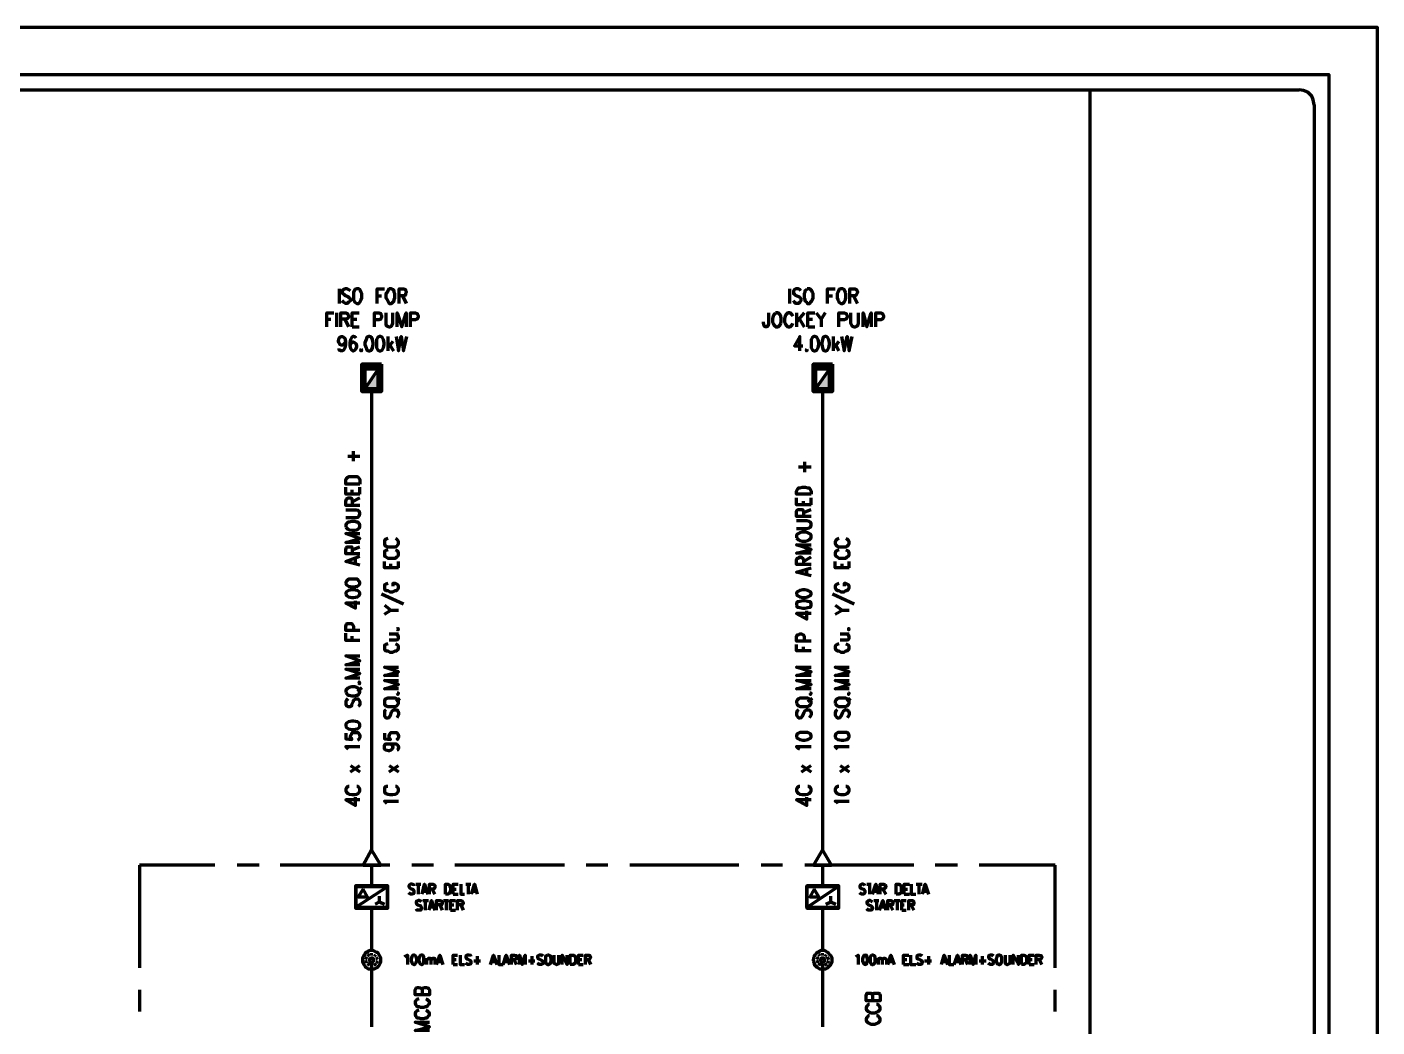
# Model space of a CAD drawing. Header units: inches. Extents: x 16 to 776, y 37 to 575.
# Drawn here: x 420.9 to 776, y 311.9 to 574.8 of the extents above; entities that cross this region are included whole.
import ezdxf

# ---------------------------------------------------------------- set-up
doc = ezdxf.new("R2010")
doc.units = ezdxf.units.IN
doc.header["$MEASUREMENT"] = 0
doc.layers.add('H', color=7, linetype='CONTINUOUS', lineweight=100)
doc.layers.add('P', color=250, linetype='CONTINUOUS', lineweight=100)

msp = doc.modelspace()

# ---------------------------------------------------------------- hatches: boundary and pattern name
at = {"layer": 'H', "linetype": 'Continuous'}
for points in [[(509.5, 486.17), (509.5, 479), (509, 486.17)], [(509.5, 479), (509, 486.17), (509, 479)], [(510.33, 486.17), (510.33, 485), (509.5, 486.17)], [(510.33, 485), (509.5, 486.17), (509.5, 485)], [(513.33, 479.67), (513.33, 484.83), (509.83, 479.67)], [(511.67, 486.17), (511.67, 485.83), (510.33, 486.17)], [(511.67, 485.83), (510.33, 486.17), (510.33, 485.83)], [(511.5, 485.67), (511.5, 485), (510.33, 485.67)], [(511.5, 485), (510.33, 485.67), (510.33, 485)], [(513.67, 486.17), (513.67, 485), (511.67, 486.17)], [(513.67, 485), (511.67, 486.17), (511.67, 485)], [(514.17, 486.17), (514.17, 479), (513.67, 486.17)], [(514.17, 479), (513.67, 486.17), (513.67, 479)], [(628.17, 486.17), (628.17, 479), (627.67, 486.17)], [(628.17, 479), (627.67, 486.17), (627.67, 479)], [(629, 486.17), (629, 485), (628.17, 486.17)], [(629, 485), (628.17, 486.17), (628.17, 485)], [(632, 479.67), (632, 484.83), (628.33, 479.67)], [(630.33, 486.17), (630.33, 485.83), (629, 486.17)], [(630.33, 485.83), (629, 486.17), (629, 485.83)], [(630, 485.67), (630, 485), (629, 485.67)], [(630, 485), (629, 485.67), (629, 485)], [(632.33, 486.17), (632.33, 485), (630.33, 486.17)], [(632.33, 485), (630.33, 486.17), (630.33, 485)], [(632.83, 486.17), (632.83, 479), (632.33, 486.17)], [(632.83, 479), (632.33, 486.17), (632.33, 479)], [(513.67, 479.33), (513.67, 479), (509.5, 479.33)], [(513.67, 479), (509.5, 479.33), (509.5, 479)], [(632.33, 479.33), (632.33, 479), (628.17, 479.33)], [(632.33, 479), (628.17, 479.33), (628.17, 479)], [(507.33, 349), (507.5, 348.83), (515.83, 349)], [(507.33, 343.17), (507.5, 343.33), (507.33, 349)], [(507.5, 343.33), (507.33, 349), (507.5, 348.83)], [(507.5, 348.83), (515.83, 349), (515.67, 348.83)], [(515.83, 349), (515.67, 348.83), (515.83, 343.17)], [(515.67, 348.83), (515.83, 343.17), (515.67, 343.33)], [(626, 349), (626, 348.83), (634.5, 349)], [(626, 348.83), (634.5, 349), (634.33, 348.83)], [(626, 343.17), (626, 343.33), (626, 349)], [(626, 343.33), (626, 349), (626, 348.83)], [(634.5, 349), (634.33, 348.83), (634.5, 343.17)], [(634.33, 348.83), (634.5, 343.17), (634.33, 343.33)], [(515.83, 343.17), (515.67, 343.33), (507.33, 343.17)], [(515.67, 343.33), (507.33, 343.17), (507.5, 343.33)], [(634.5, 343.17), (634.33, 343.33), (626, 343.17)], [(634.33, 343.33), (626, 343.17), (626, 343.33)]]:
    msp.add_hatch(color=0, dxfattribs=at).paths.add_polyline_path(points)

# ---------------------------------------------------------------- linework, layer by layer
at = {"layer": 'P', "color": 0, "linetype": 'Continuous'}
for points in [[(15.83, 574.83), (776, 574.83), (776, 37.33), (15.83, 37.33), (15.83, 574.83)], [(28.5, 49.83), (28.5, 562.33), (763.33, 562.33), (763.33, 49.83), (28.5, 49.83)], [(36.5, 558.33), (755.5, 558.33)], [(700.5, 558.33), (700.5, 53.83)], [(759.5, 554.33), (759.17, 555.67), (758.83, 556.67), (757.83, 557.67), (756.67, 558.17), (755.5, 558.33)], [(759.5, 554.33), (759.5, 57.67)], [(503, 506), (503, 502.17)], [(506, 505.5), (505.5, 505.83), (505.17, 506), (504.67, 506), (504.17, 505.83), (503.83, 505.5), (503.83, 505), (504, 504.67), (504.17, 504.67), (504.5, 504.33), (505.33, 504), (505.5, 503.83), (505.67, 503.67), (506, 503.33), (506, 502.83), (505.5, 502.5), (505.17, 502.17), (504.67, 502.17), (504.17, 502.5), (503.83, 502.83)], [(507.67, 506), (507.17, 505.83), (507, 505.5), (506.83, 505), (506.83, 504.67), (506.83, 503.67), (506.83, 503.17), (507, 502.83), (507.17, 502.5), (507.67, 502.17), (508.17, 502.17), (508.5, 502.5), (508.67, 502.83), (508.83, 503.17), (509, 503.67), (509, 504.67), (508.83, 505), (508.67, 505.5), (508.5, 505.83), (508.17, 506), (507.67, 506)], [(513, 502.17), (513, 506), (515, 506)], [(516.17, 506), (516, 505.83), (515.83, 505.5), (515.67, 505), (515.33, 504.67), (515.33, 503.67), (515.67, 503.17), (515.83, 502.83), (516, 502.5), (516.17, 502.17), (516.83, 502.17), (517.17, 502.5), (517.5, 502.83), (517.5, 503.17), (517.67, 503.67), (517.67, 504.67), (517.5, 505), (517.5, 505.5), (517.17, 505.83), (516.83, 506), (516.17, 506)], [(518.83, 502.17), (518.83, 506), (520, 506), (520.5, 505.83), (520.5, 505.67), (520.67, 505.33), (520.67, 505), (520.5, 504.67), (520.5, 504.33), (520, 504.17), (518.83, 504.17)], [(621.5, 506), (621.5, 502.17)], [(624.5, 505.5), (624.17, 505.83), (623.83, 506), (623.17, 506), (622.83, 505.83), (622.5, 505.5), (622.5, 505), (622.5, 504.67), (622.83, 504.67), (623, 504.33), (623.83, 504), (624.17, 503.83), (624.33, 503.67), (624.5, 503.33), (624.5, 502.83), (624.17, 502.5), (623.83, 502.17), (623.17, 502.17), (622.83, 502.5), (622.5, 502.83)], [(626.17, 506), (626, 505.83), (625.5, 505.5), (625.5, 505), (625.33, 504.67), (625.33, 503.67), (625.5, 503.17), (625.5, 502.83), (626, 502.5), (626.17, 502.17), (626.83, 502.17), (627, 502.5), (627.33, 502.83), (627.5, 503.17), (627.67, 503.67), (627.67, 504.67), (627.5, 505), (627.33, 505.5), (627, 505.83), (626.83, 506), (626.17, 506)], [(631.5, 502.17), (631.5, 506), (633.5, 506)], [(635, 506), (634.5, 505.83), (634.33, 505.5), (634.17, 505), (634, 504.67), (634, 503.67), (634.17, 503.17), (634.33, 502.83), (634.5, 502.5), (635, 502.17), (635.5, 502.17), (635.83, 502.5), (636, 502.83), (636.17, 503.17), (636.33, 503.67), (636.33, 504.67), (636.17, 505), (636, 505.5), (635.83, 505.83), (635.5, 506), (635, 506)], [(637.33, 502.17), (637.33, 506), (638.67, 506), (639, 505.83), (639.17, 505.67), (639.33, 505.33), (639.33, 505), (639.17, 504.67), (639, 504.33), (638.67, 504.17), (637.33, 504.17)], [(513, 504.17), (514.17, 504.17)], [(519.67, 504.17), (520.67, 502.17)], [(631.5, 504.17), (632.83, 504.17)], [(638.33, 504.17), (639.33, 502.17)], [(499.83, 496), (499.83, 499.67), (501.67, 499.67)], [(499.83, 498), (500.83, 498)], [(502.33, 499.67), (502.33, 496)], [(503.5, 496), (503.5, 499.67), (504.83, 499.67), (505.17, 499.5), (505.33, 499.33), (505.5, 499), (505.5, 498.67), (505.33, 498.17), (505.17, 498.17), (504.83, 498), (503.5, 498)], [(504.5, 498), (505.5, 496)], [(506.5, 496), (506.5, 499.67), (508.33, 499.67)], [(506.5, 498), (507.67, 498)], [(512.33, 496), (512.33, 499.67), (513.5, 499.67), (514, 499.5), (514, 499.33), (514.17, 499), (514.17, 498.5), (514, 498.17), (514, 498), (513.5, 497.83), (512.33, 497.83)], [(515.33, 499.67), (515.33, 497), (515.33, 496.5), (515.67, 496.17), (516.17, 496), (516.33, 496), (516.83, 496.17), (517, 496.5), (517.17, 497), (517.17, 499.67)], [(518.33, 496), (518.33, 499.67), (519.5, 496), (520.67, 499.67), (520.67, 496)], [(521.83, 496), (521.83, 499.67), (523, 499.67), (523.5, 499.5), (523.67, 499.33), (523.83, 499), (523.83, 498.5), (523.67, 498.17), (523.5, 498), (523, 497.83), (521.83, 497.83)], [(616, 499.67), (616, 497), (615.83, 496.33), (615.67, 496.17), (615.5, 496), (615.17, 496), (614.83, 496.17), (614.83, 496.33), (614.67, 497), (614.67, 497.33)], [(617.83, 499.67), (617.67, 499.5), (617.33, 499.17), (617.17, 498.83), (617, 498.17), (617, 497.33), (617.17, 497), (617.33, 496.5), (617.67, 496.17), (617.83, 496), (618.5, 496), (618.67, 496.17), (619, 496.5), (619.17, 497), (619.33, 497.33), (619.33, 498.17), (619.17, 498.83), (619, 499.17), (618.67, 499.5), (618.5, 499.67), (617.83, 499.67)], [(622.33, 498.83), (622.17, 499.17), (621.83, 499.5), (621.67, 499.67), (621, 499.67), (620.83, 499.5), (620.5, 499.17), (620.33, 498.83), (620.17, 498.17), (620.17, 497.33), (620.33, 497), (620.5, 496.5), (620.83, 496.17), (621, 496), (621.67, 496), (621.83, 496.17), (622.17, 496.5), (622.33, 497)], [(623.33, 499.67), (623.33, 496)], [(625.33, 499.67), (623.33, 497.33)], [(624, 498.17), (625.33, 496)], [(626.33, 496), (626.33, 499.67), (628.17, 499.67)], [(626.33, 498), (627.5, 498)], [(628.5, 499.67), (629.83, 498), (629.83, 496)], [(630.83, 499.67), (629.83, 498)], [(634.5, 496), (634.5, 499.67), (635.83, 499.67), (636.33, 499.5), (636.5, 499.33), (636.67, 499), (636.67, 498.5), (636.5, 498.17), (636.33, 498), (635.83, 497.83), (634.5, 497.83)], [(637.5, 499.67), (637.5, 497), (637.83, 496.5), (638, 496.17), (638.5, 496), (638.83, 496), (639.17, 496.17), (639.5, 496.5), (639.67, 497), (639.67, 499.67)], [(640.83, 496), (640.83, 499.67), (641.83, 496), (643, 499.67), (643, 496)], [(644.17, 496), (644.17, 499.67), (645.5, 499.67), (645.83, 499.5), (646, 499.33), (646.17, 499), (646.17, 498.5), (646, 498.17), (645.83, 498), (645.5, 497.83), (644.17, 497.83)], [(506.5, 496), (508.33, 496)], [(626.33, 496), (628.17, 496)], [(504.67, 492.17), (504.5, 491.67), (504.17, 491.33), (503.83, 491.17), (503.67, 491.17), (503.17, 491.33), (503, 491.67), (502.83, 492.17), (502.83, 492.33), (503, 493), (503.17, 493.33), (503.67, 493.5), (503.83, 493.5), (504.17, 493.33), (504.5, 493), (504.67, 492.17), (504.67, 491.33), (504.5, 490.5), (504.17, 489.83), (503.83, 489.67), (503.5, 489.67), (503, 489.83), (503, 490.33)], [(507.5, 493), (507.33, 493.33), (506.83, 493.5), (506.67, 493.5), (506.33, 493.33), (506, 492.67), (505.83, 491.83), (505.83, 491), (506, 490.33), (506.33, 489.83), (506.67, 489.67), (506.83, 489.67), (507.17, 489.83), (507.5, 490.33), (507.67, 490.83), (507.67, 491), (507.5, 491.5), (507.17, 491.83), (506.83, 492), (506.67, 492), (506.33, 491.83), (506, 491.5), (505.83, 491)], [(508.83, 490), (508.67, 489.83), (508.83, 489.67), (509, 489.83), (508.83, 490)], [(510.83, 493.5), (510.33, 493.33), (510.17, 492.67), (509.83, 491.83), (509.83, 491.33), (510.17, 490.5), (510.33, 489.83), (510.83, 489.67), (511, 489.67), (511.5, 489.83), (511.83, 490.5), (512, 491.33), (512, 491.83), (511.83, 492.67), (511.5, 493.33), (511, 493.5), (510.83, 493.5)], [(513.67, 493.5), (513.17, 493.33), (512.83, 492.67), (512.83, 491.83), (512.83, 491.33), (512.83, 490.5), (513.17, 489.83), (513.67, 489.67), (514, 489.67), (514.33, 489.83), (514.67, 490.5), (514.83, 491.33), (514.83, 491.83), (514.67, 492.67), (514.33, 493.33), (514, 493.5), (513.67, 493.5)], [(515.83, 493.5), (515.83, 489.67)], [(517.17, 492.17), (515.83, 490.5)], [(516.33, 491.17), (517.33, 489.67)], [(518, 493.5), (518.67, 489.67), (519.33, 493.5), (520, 489.67), (520.83, 493.5)], [(624.17, 489.67), (624.17, 493.5), (622.83, 491), (625, 491)], [(626, 490), (625.83, 489.83), (626, 489.67), (626.17, 489.83), (626, 490)], [(628, 493.5), (627.5, 493.33), (627.17, 492.67), (627.17, 491.83), (627.17, 491.33), (627.17, 490.5), (627.5, 489.83), (628, 489.67), (628.17, 489.67), (628.67, 489.83), (629, 490.5), (629.17, 491.33), (629.17, 491.83), (629, 492.67), (628.67, 493.33), (628.17, 493.5), (628, 493.5)], [(630.83, 493.5), (630.33, 493.33), (630.17, 492.67), (630, 491.83), (630, 491.33), (630.17, 490.5), (630.33, 489.83), (630.83, 489.67), (631, 489.67), (631.5, 489.83), (631.83, 490.5), (632, 491.33), (632, 491.83), (631.83, 492.67), (631.5, 493.33), (631, 493.5), (630.83, 493.5)], [(633, 493.5), (633, 489.67)], [(634.5, 492.17), (633, 490.5)], [(633.67, 491.17), (634.5, 489.67)], [(635.17, 493.5), (635.83, 489.67), (636.67, 493.5), (637.17, 489.67), (638, 493.5)], [(509.5, 486.17), (509.5, 479), (509, 479), (509, 486.17), (509.5, 486.17)], [(514.17, 486.17), (509, 486.17), (509, 479), (514.17, 479), (514.17, 486.17)], [(510.33, 486.17), (510.33, 485), (509.5, 485), (509.5, 486.17), (510.33, 486.17)], [(511.5, 485), (511.5, 485.67), (510.33, 485.67), (510.33, 485.83), (511.67, 485.83), (511.67, 485), (513.67, 485), (513.67, 479.33), (509.5, 479.33), (509.5, 485), (511.5, 485)], [(513.33, 479.67), (513.33, 484.83), (509.83, 479.67), (513.33, 479.67)], [(509.83, 479.67), (513.33, 479.67), (513.33, 484.83), (509.83, 479.67)], [(513.33, 479.67), (509.83, 479.67), (509.83, 484.83)], [(513.33, 484.83), (509.83, 484.83), (509.83, 479.67)], [(511.67, 486.17), (511.67, 485.83), (510.33, 485.83), (510.33, 486.17), (511.67, 486.17)], [(511.5, 485.67), (511.5, 485), (510.33, 485), (510.33, 485.67), (511.5, 485.67)], [(513.67, 486.17), (513.67, 485), (511.67, 485), (511.67, 486.17), (513.67, 486.17)], [(514.17, 486.17), (514.17, 479), (513.67, 479), (513.67, 486.17), (514.17, 486.17)], [(628.17, 486.17), (628.17, 479), (627.67, 479), (627.67, 486.17), (628.17, 486.17)], [(632.83, 486.17), (627.67, 486.17), (627.67, 479), (632.83, 479), (632.83, 486.17)], [(629, 486.17), (629, 485), (628.17, 485), (628.17, 486.17), (629, 486.17)], [(630, 485), (630, 485.67), (629, 485.67), (629, 485.83), (630.33, 485.83), (630.33, 485), (632.33, 485), (632.33, 479.33), (628.17, 479.33), (628.17, 485), (630, 485)], [(632, 479.67), (632, 484.83), (628.33, 479.67), (632, 479.67)], [(628.33, 479.67), (632, 479.67), (632, 484.83), (628.33, 479.67)], [(632, 479.67), (628.33, 479.67), (628.33, 484.83)], [(632, 484.83), (628.33, 484.83), (628.33, 479.67)], [(630.33, 486.17), (630.33, 485.83), (629, 485.83), (629, 486.17), (630.33, 486.17)], [(630, 485.67), (630, 485), (629, 485), (629, 485.67), (630, 485.67)], [(632.33, 486.17), (632.33, 485), (630.33, 485), (630.33, 486.17), (632.33, 486.17)], [(632.83, 486.17), (632.83, 479), (632.33, 479), (632.33, 486.17), (632.83, 486.17)], [(513.67, 479.33), (513.67, 479), (509.5, 479), (509.5, 479.33), (513.67, 479.33)], [(511.5, 479), (511.5, 358.5)], [(632.33, 479.33), (632.33, 479), (628.17, 479), (628.17, 479.33), (632.33, 479.33)], [(630.17, 479), (630.17, 358.5)], [(505.33, 462), (508.5, 462)], [(506.83, 460.67), (506.83, 463.33)], [(623.83, 459.17), (627.17, 459.17)], [(625.5, 457.83), (625.5, 460.5)], [(508.5, 454.67), (504.83, 454.67), (504.83, 455.83), (505, 456.17), (505.33, 456.5), (505.67, 456.67), (506.33, 456.67), (507.17, 456.67), (507.67, 456.67), (508, 456.5), (508.33, 456.17), (508.5, 455.83), (508.5, 454.67)], [(508.5, 452), (504.83, 452), (504.83, 453.83)], [(508.5, 449), (504.83, 449), (504.83, 450.17), (505, 450.67), (505.17, 450.83), (505.5, 451), (506, 451), (506.33, 450.83), (506.33, 450.67), (506.5, 450.17), (506.5, 449)], [(506.5, 452), (506.5, 453.17)], [(506.5, 450), (508.5, 451)], [(508.5, 452), (508.5, 453.83)], [(627.17, 452), (623.33, 452), (623.33, 452.83), (623.5, 453.17), (623.83, 453.67), (624.17, 453.67), (624.83, 453.83), (625.67, 453.83), (626.33, 453.67), (626.67, 453.67), (627, 453.17), (627.17, 452.83), (627.17, 452)], [(627.17, 449.17), (623.33, 449.17), (623.33, 451)], [(627.17, 449.17), (627.17, 451)], [(504.83, 445.83), (507.5, 445.83), (508, 446), (508.33, 446.33), (508.5, 446.83), (508.5, 447), (508.33, 447.5), (508, 447.67), (507.5, 447.83), (504.83, 447.83)], [(627.17, 446.17), (623.33, 446.17), (623.33, 447.5), (623.5, 447.83), (623.83, 448), (624.17, 448), (624.5, 448), (624.83, 448), (625, 447.83), (625.17, 447.5), (625.17, 446.17)], [(625.17, 449.17), (625.17, 450.17)], [(625.17, 447.17), (627.17, 448)], [(504.83, 443.33), (505, 443.17), (505.33, 442.83), (505.67, 442.67), (506.33, 442.5), (507.17, 442.5), (507.67, 442.67), (508, 442.83), (508.33, 443.17), (508.5, 443.33), (508.5, 444), (508.33, 444.17), (508, 444.67), (507.67, 444.67), (507.17, 444.83), (506.33, 444.83), (505.67, 444.67), (505.33, 444.67), (505, 444.17), (504.83, 444), (504.83, 443.33)], [(623.33, 443), (626, 443), (626.67, 443.17), (627, 443.33), (627.17, 443.83), (627.17, 444.17), (627, 444.67), (626.67, 444.83), (626, 445), (623.33, 445)], [(508.5, 439.33), (504.83, 439.33), (508.5, 440.33), (504.83, 441.67), (508.5, 441.67)], [(515.83, 440.33), (515.33, 440.17), (515, 439.83), (515, 439.5), (515, 439), (515, 438.67), (515.33, 438.33), (515.83, 438.17), (516.33, 438.17), (517.17, 438.17), (517.83, 438.17), (518.17, 438.33), (518.5, 438.67), (518.67, 439), (518.67, 439.5), (518.5, 439.83), (518.17, 440.17), (517.83, 440.33)], [(623.33, 440.5), (623.5, 440.33), (623.83, 440), (624.17, 439.83), (624.83, 439.67), (625.67, 439.67), (626.33, 439.83), (626.67, 440), (627, 440.33), (627.17, 440.5), (627.17, 441.17), (627, 441.5), (626.67, 441.67), (626.33, 441.83), (625.67, 442), (624.83, 442), (624.17, 441.83), (623.83, 441.67), (623.5, 441.5), (623.33, 441.17), (623.33, 440.5)], [(634.5, 440.33), (634, 440.17), (633.67, 439.83), (633.5, 439.5), (633.5, 439), (633.67, 438.67), (634, 438.33), (634.5, 438.17), (635, 438.17), (635.83, 438.17), (636.33, 438.17), (636.67, 438.33), (637, 438.67), (637.17, 439), (637.17, 439.5), (637, 439.83), (636.67, 440.17), (636.33, 440.33)], [(508.5, 436.33), (504.83, 436.33), (504.83, 437.5), (505, 438), (505.17, 438.17), (505.5, 438.17), (506, 438.17), (506.33, 438.17), (506.33, 438), (506.5, 437.5), (506.5, 436.33)], [(506.5, 437.33), (508.5, 438.17)], [(515.83, 437.33), (515.33, 437.17), (515, 437), (515, 436.5), (515, 436), (515, 435.67), (515.33, 435.5), (515.83, 435.17), (516.33, 435.17), (517.17, 435.17), (517.83, 435.17), (518.17, 435.5), (518.5, 435.67), (518.67, 436), (518.67, 436.5), (518.5, 437), (518.17, 437.17), (517.83, 437.33)], [(627.17, 436.5), (623.33, 436.5), (627.17, 437.5), (623.33, 438.67), (627.17, 438.67)], [(634.5, 437.33), (634, 437.17), (633.67, 437), (633.5, 436.5), (633.5, 436), (633.67, 435.67), (634, 435.5), (634.5, 435.17), (635, 435.17), (635.83, 435.17), (636.33, 435.17), (636.67, 435.5), (637, 435.67), (637.17, 436), (637.17, 436.5), (637, 437), (636.67, 437.17), (636.33, 437.33)], [(508.5, 433.33), (504.83, 434.33), (508.5, 435.67)], [(507.33, 433.67), (507.33, 435.17)], [(518.67, 432.67), (515, 432.67), (515, 434.33)], [(516.67, 432.67), (516.67, 433.67)], [(518.67, 432.67), (518.67, 434.33)], [(627.17, 433.5), (623.33, 433.5), (623.33, 434.83), (623.5, 435.17), (623.83, 435.17), (624.17, 435.5), (624.5, 435.5), (624.83, 435.17), (625, 435.17), (625.17, 434.83), (625.17, 433.5)], [(625.17, 434.33), (627.17, 435.5)], [(637.17, 432.67), (633.5, 432.67), (633.5, 434.33)], [(635.33, 432.67), (635.33, 433.67)], [(637.17, 432.67), (637.17, 434.33)], [(504.83, 428.5), (505, 428.17), (505.5, 427.83), (506.33, 427.67), (506.83, 427.67), (507.83, 427.83), (508.33, 428.17), (508.5, 428.5), (508.5, 428.83), (508.33, 429.17), (507.83, 429.67), (506.83, 429.67), (506.33, 429.67), (505.5, 429.67), (505, 429.17), (504.83, 428.83), (504.83, 428.5)], [(627.17, 430.5), (623.33, 431.5), (627.17, 432.67)], [(626, 430.83), (626, 432.17)], [(504.83, 425.83), (505, 425.33), (505.5, 425), (506.33, 424.83), (506.83, 424.83), (507.83, 425), (508.33, 425.33), (508.5, 425.83), (508.5, 426), (508.33, 426.33), (507.83, 426.67), (506.83, 426.83), (506.33, 426.83), (505.5, 426.67), (505, 426.33), (504.83, 426), (504.83, 425.83)], [(515.83, 428.5), (515.33, 428.33), (515, 428.17), (515, 427.83), (515, 427.33), (515, 427), (515.33, 426.67), (515.83, 426.67), (516.33, 426.33), (517.17, 426.33), (517.83, 426.67), (518.17, 426.67), (518.5, 427), (518.67, 427.33), (518.67, 427.83), (518.5, 428.17), (518.17, 428.33), (517.83, 428.5), (517.17, 428.5), (517.17, 427.83)], [(623.33, 425.83), (623.5, 425.33), (624.17, 425), (625, 424.83), (625.5, 424.83), (626.33, 425), (627, 425.33), (627.17, 425.83), (627.17, 426), (627, 426.33), (626.33, 426.67), (625.5, 426.83), (625, 426.83), (624.17, 426.67), (623.5, 426.33), (623.33, 426), (623.33, 425.83)], [(634.5, 428.5), (634, 428.33), (633.67, 428.17), (633.5, 427.83), (633.5, 427.33), (633.67, 427), (634, 426.67), (634.5, 426.67), (635, 426.33), (635.83, 426.33), (636.33, 426.67), (636.67, 426.67), (637, 427), (637.17, 427.33), (637.17, 427.83), (637, 428.17), (636.67, 428.33), (636.33, 428.5), (635.83, 428.5), (635.83, 427.83)], [(508.5, 423.33), (504.83, 423.33), (507.33, 422), (507.33, 424)], [(514.17, 425.83), (520, 423.17)], [(515, 422.83), (516.67, 421.5)], [(623.33, 422.83), (623.5, 422.33), (624.17, 422.17), (625, 422), (625.5, 422), (626.33, 422.17), (627, 422.33), (627.17, 422.83), (627.17, 423.17), (627, 423.67), (626.33, 423.83), (625.5, 424), (625, 424), (624.17, 423.83), (623.5, 423.67), (623.33, 423.17), (623.33, 422.83)], [(632.83, 425.83), (638.5, 423.17)], [(633.5, 422.83), (635.33, 421.5)], [(515, 420.5), (516.67, 421.5), (518.67, 421.5)], [(627.17, 420.67), (623.33, 420.67), (626, 419.17), (626, 421.33)], [(633.5, 420.5), (635.33, 421.5), (637.17, 421.5)], [(508.5, 416.17), (504.83, 416.17), (504.83, 417.33), (505, 417.83), (505.17, 418), (505.5, 418), (506, 418), (506.33, 418), (506.5, 417.83), (506.83, 417.33), (506.83, 416.17)], [(508.5, 413.5), (504.83, 413.5), (504.83, 415.5)], [(518.33, 416.5), (518.5, 416.33), (518.67, 416.5), (518.5, 416.67), (518.33, 416.5)], [(637, 416.5), (637, 416.33), (637.17, 416.5), (637, 416.67), (637, 416.5)], [(506.5, 413.5), (506.5, 414.67)], [(515.83, 412.67), (515.33, 412.5), (515, 412.33), (515, 412), (515, 411.33), (515, 411.17), (515.33, 410.83), (515.83, 410.83), (516.33, 410.5), (517.17, 410.5), (517.83, 410.83), (518.17, 410.83), (518.5, 411.17), (518.67, 411.33), (518.67, 412), (518.5, 412.33), (518.17, 412.5), (517.83, 412.67)], [(516.17, 413.67), (518, 413.67), (518.5, 413.83), (518.67, 414.17), (518.67, 414.67), (518.5, 414.83), (518, 415.33)], [(516.17, 415.33), (518.67, 415.33)], [(627.17, 413.33), (623.33, 413.33), (623.33, 414.67), (623.5, 415), (623.83, 415), (624.17, 415.33), (624.67, 415.33), (625, 415), (625.17, 415), (625.33, 414.67), (625.33, 413.33)], [(627.17, 410.83), (623.33, 410.83), (623.33, 412.5)], [(634.5, 412.67), (634, 412.5), (633.67, 412.33), (633.5, 412), (633.5, 411.33), (633.67, 411.17), (634, 410.83), (634.5, 410.83), (635, 410.5), (635.83, 410.5), (636.33, 410.83), (636.67, 410.83), (637, 411.17), (637.17, 411.33), (637.17, 412), (637, 412.33), (636.67, 412.5), (636.33, 412.67)], [(634.83, 413.67), (636.67, 413.67), (637, 413.83), (637.17, 414.17), (637.17, 414.67), (637, 414.83), (636.67, 415.33)], [(634.83, 415.33), (637.17, 415.33)], [(508.5, 407.17), (504.83, 407.17), (508.5, 408.17), (504.83, 409.5), (508.5, 409.5)], [(625.17, 410.83), (625.17, 411.83)], [(508.5, 403.67), (504.83, 403.67), (508.5, 404.83), (504.83, 406), (508.5, 406)], [(518.67, 404.33), (515, 404.33), (518.67, 405.33), (515, 406.5), (518.67, 406.5)], [(627.17, 404.33), (623.33, 404.33), (627.17, 405.33), (623.33, 406.5), (627.17, 406.5)], [(637.17, 404.33), (633.5, 404.33), (637.17, 405.33), (633.5, 406.5), (637.17, 406.5)], [(504.83, 399.83), (505, 399.67), (505.33, 399.17), (505.67, 399.17), (506.33, 399), (507.17, 399), (507.67, 399.17), (508, 399.17), (508.33, 399.67), (508.5, 399.83), (508.5, 400.5), (508.33, 400.67), (508, 401), (507.67, 401.17), (507.17, 401.33), (506.33, 401.33), (505.67, 401.17), (505.33, 401), (505, 400.67), (504.83, 400.5), (504.83, 399.83)], [(508.17, 402.33), (508.33, 402.17), (508.5, 402.33), (508.33, 402.67), (508.17, 402.33)], [(518.67, 400.83), (515, 400.83), (518.67, 402), (515, 403), (518.67, 403)], [(627.17, 400.83), (623.33, 400.83), (627.17, 402), (623.33, 403), (627.17, 403)], [(637.17, 400.83), (633.5, 400.83), (637.17, 402), (633.5, 403), (637.17, 403)], [(505.33, 398.17), (505, 397.83), (504.83, 397.5), (504.83, 396.83), (505, 396.33), (505.33, 396.17), (505.67, 396.17), (506, 396.17), (506.33, 396.33), (506.33, 396.67), (506.83, 397.5), (506.83, 397.83), (507.17, 398), (507.5, 398.17), (508, 398.17), (508.33, 397.83), (508.5, 397.5), (508.5, 396.83), (508.33, 396.33), (508, 396.17)], [(507.83, 400.17), (509, 401.17)], [(515, 397), (515, 396.67), (515.33, 396.33), (515.83, 396.17), (516.33, 396.17), (517.17, 396.17), (517.83, 396.17), (518.17, 396.33), (518.5, 396.67), (518.67, 397), (518.67, 397.5), (518.5, 397.83), (518.17, 398.17), (517.83, 398.33), (517.17, 398.33), (516.33, 398.33), (515.83, 398.33), (515.33, 398.17), (515, 397.83), (515, 397.5), (515, 397)], [(518, 397.5), (519, 398.33)], [(518.33, 399.67), (518.5, 399.33), (518.67, 399.67), (518.5, 399.67), (518.33, 399.67)], [(623.33, 397), (623.5, 396.67), (623.83, 396.33), (624.17, 396.17), (624.83, 396.17), (625.67, 396.17), (626.33, 396.17), (626.67, 396.33), (627, 396.67), (627.17, 397), (627.17, 397.5), (627, 397.83), (626.67, 398.17), (626.33, 398.33), (625.67, 398.33), (624.83, 398.33), (624.17, 398.33), (623.83, 398.17), (623.5, 397.83), (623.33, 397.5), (623.33, 397)], [(626.33, 397.5), (627.5, 398.33)], [(626.83, 399.67), (627, 399.33), (627.17, 399.67), (627, 399.67), (626.83, 399.67)], [(633.5, 397), (633.67, 396.67), (634, 396.33), (634.5, 396.17), (635, 396.17), (635.83, 396.17), (636.33, 396.17), (636.67, 396.33), (637, 396.67), (637.17, 397), (637.17, 397.5), (637, 397.83), (636.67, 398.17), (636.33, 398.33), (635.83, 398.33), (635, 398.33), (634.5, 398.33), (634, 398.17), (633.67, 397.83), (633.5, 397.5), (633.5, 397)], [(636.67, 397.5), (637.5, 398.33)], [(637, 399.67), (637, 399.33), (637.17, 399.67), (637, 399.67), (637, 399.67)], [(515.33, 395.33), (515, 395), (515, 394.5), (515, 394), (515, 393.67), (515.33, 393.17), (515.83, 393.17), (516.17, 393.33), (516.33, 393.67), (516.5, 393.83), (516.83, 394.67), (517, 395), (517.17, 395.17), (517.5, 395.33), (518.17, 395.33), (518.5, 395), (518.67, 394.5), (518.67, 394), (518.5, 393.67), (518.17, 393.17)], [(623.83, 395.33), (623.5, 395), (623.33, 394.5), (623.33, 394), (623.5, 393.67), (623.83, 393.17), (624.17, 393.17), (624.67, 393.33), (624.83, 393.67), (625, 393.83), (625.33, 394.67), (625.5, 395), (625.67, 395.17), (626, 395.33), (626.67, 395.33), (627, 395), (627.17, 394.5), (627.17, 394), (627, 393.67), (626.67, 393.17)], [(634, 395.33), (633.67, 395), (633.5, 394.5), (633.5, 394), (633.67, 393.67), (634, 393.17), (634.5, 393.17), (634.83, 393.33), (635, 393.67), (635.17, 393.83), (635.5, 394.67), (635.67, 395), (635.83, 395.17), (636.17, 395.33), (636.67, 395.33), (637, 395), (637.17, 394.5), (637.17, 394), (637, 393.67), (636.67, 393.17)], [(504.83, 391), (505, 390.67), (505.5, 390.33), (506.33, 390.17), (506.83, 390.17), (507.83, 390.33), (508.33, 390.67), (508.5, 391), (508.5, 391.5), (508.33, 391.83), (507.83, 392.17), (506.83, 392.33), (506.33, 392.33), (505.5, 392.17), (505, 391.83), (504.83, 391.5), (504.83, 391)], [(504.83, 389.17), (504.83, 387.67), (506.33, 387.5), (506.33, 387.67), (506, 388), (506, 388.5), (506.33, 389), (506.5, 389.33), (507.17, 389.33), (507.5, 389.33), (508, 389.33), (508.33, 389), (508.5, 388.5), (508.5, 388), (508.33, 387.67), (508.17, 387.5), (507.83, 387.33)], [(515, 389.17), (515, 387.67), (516.5, 387.5), (516.33, 387.67), (516.17, 388), (516.17, 388.5), (516.33, 389), (516.67, 389.33), (517.17, 389.33), (517.5, 389.33), (518.17, 389.33), (518.5, 389), (518.67, 388.5), (518.67, 388), (518.5, 387.67), (518.33, 387.5), (518, 387.33)], [(623.33, 388.17), (623.5, 387.83), (624.17, 387.5), (625, 387.33), (625.5, 387.33), (626.33, 387.5), (627, 387.83), (627.17, 388.17), (627.17, 388.5), (627, 389), (626.33, 389.33), (625.5, 389.33), (625, 389.33), (624.17, 389.33), (623.5, 389), (623.33, 388.5), (623.33, 388.17)], [(633.5, 388.17), (633.67, 387.83), (634.17, 387.5), (635.17, 387.33), (635.67, 387.33), (636.67, 387.5), (637, 387.83), (637.17, 388.17), (637.17, 388.5), (637, 389), (636.67, 389.33), (635.67, 389.33), (635.17, 389.33), (634.17, 389.33), (633.67, 389), (633.5, 388.5), (633.5, 388.17)], [(505.5, 385), (505.33, 385.17), (504.83, 385.67), (508.5, 385.67)], [(516.17, 386.33), (516.67, 386.33), (517, 386), (517.17, 385.5), (517.17, 385.5), (517, 385), (516.67, 384.67), (516.17, 384.5), (516, 384.5), (515.33, 384.67), (515, 385), (515, 385.5), (515, 385.5), (515, 386), (515.33, 386.33), (516.17, 386.33), (517, 386.33), (518, 386.33), (518.5, 386), (518.67, 385.5), (518.67, 385.17), (518.5, 384.83), (518.17, 384.67)], [(624.17, 385), (623.83, 385.17), (623.33, 385.67), (627.17, 385.67)], [(634.17, 385), (634, 385.17), (633.5, 385.67), (637.17, 385.67)], [(506, 379), (508.5, 380.67)], [(506, 380.67), (508.5, 379)], [(516.17, 379), (518.67, 380.67)], [(516.17, 380.67), (518.67, 379)], [(624.67, 379), (627.17, 380.67)], [(624.67, 380.67), (627.17, 379)], [(634.83, 379), (637.17, 380.67)], [(634.83, 380.67), (637.17, 379)], [(505.67, 375.17), (505.33, 375.17), (505, 374.83), (504.83, 374.5), (504.83, 374), (505, 373.67), (505.33, 373.33), (505.67, 373.17), (506.33, 373), (507.17, 373), (507.67, 373.17), (508, 373.33), (508.33, 373.67), (508.5, 374), (508.5, 374.5), (508.33, 374.83), (508, 375.17), (507.67, 375.17)], [(515.83, 375.17), (515.33, 375.17), (515, 374.83), (515, 374.5), (515, 374), (515, 373.67), (515.33, 373.33), (515.83, 373.17), (516.33, 373), (517.17, 373), (517.83, 373.17), (518.17, 373.33), (518.5, 373.67), (518.67, 374), (518.67, 374.5), (518.5, 374.83), (518.17, 375.17), (517.83, 375.17)], [(624.17, 375.17), (623.83, 375.17), (623.5, 374.83), (623.33, 374.5), (623.33, 374), (623.5, 373.67), (623.83, 373.33), (624.17, 373.17), (624.83, 373), (625.67, 373), (626.33, 373.17), (626.67, 373.33), (627, 373.67), (627.17, 374), (627.17, 374.5), (627, 374.83), (626.67, 375.17), (626.33, 375.17)], [(634.5, 375.17), (634, 375.17), (633.67, 374.83), (633.5, 374.5), (633.5, 374), (633.67, 373.67), (634, 373.33), (634.5, 373.17), (635, 373), (635.83, 373), (636.33, 373.17), (636.67, 373.33), (637, 373.67), (637.17, 374), (637.17, 374.5), (637, 374.83), (636.67, 375.17), (636.33, 375.17)], [(508.5, 371.67), (504.83, 371.67), (507.33, 370.17), (507.33, 372.33)], [(515.67, 370.67), (515.33, 371), (515, 371.33), (518.67, 371.33)], [(627.17, 371.67), (623.33, 371.67), (626, 370.17), (626, 372.33)], [(634.17, 370.67), (634, 371), (633.5, 371.33), (637.17, 371.33)], [(511.5, 358.5), (509.33, 354.5), (514, 354.5), (511.5, 358.5)], [(630.17, 358.5), (627.83, 354.5), (632.5, 354.5), (630.17, 358.5)], [(470.33, 354.5), (450.5, 354.5)], [(450.5, 354.5), (450.5, 327.5)], [(482, 354.5), (476.17, 354.5)], [(516.33, 354.5), (487.5, 354.5)], [(511.5, 354.5), (511.5, 348.83)], [(527.83, 354.5), (522.17, 354.5)], [(562.33, 354.5), (533.5, 354.5)], [(573.67, 354.5), (568, 354.5)], [(608.17, 354.5), (579.5, 354.5)], [(619.67, 354.5), (614, 354.5)], [(654.17, 354.5), (625.5, 354.5)], [(630.17, 354.5), (630.17, 348.83)], [(665.67, 354.5), (659.83, 354.5)], [(691.33, 354.5), (671.33, 354.5)], [(691.33, 327.5), (691.33, 354.5)], [(507.33, 349), (507.5, 348.83), (515.67, 348.83), (515.67, 343.33), (507.5, 343.33), (507.5, 348.83), (507.33, 349), (507.33, 343.17), (515.83, 343.17), (515.83, 349), (507.33, 349)], [(515.83, 348.83), (507.33, 343.33)], [(509.33, 348.17), (508, 346.17), (510.5, 346.17), (509.33, 348.17)], [(522.67, 349), (522.67, 349.33), (522.17, 349.5), (521.83, 349.5), (521.5, 349.33), (521.33, 349), (521.33, 348.83), (521.5, 348.67), (521.5, 348.5), (521.83, 348.33), (522.33, 348.17), (522.67, 347.83), (522.67, 347.83), (522.67, 347.5), (522.67, 347.17), (522.67, 347), (522.17, 346.83), (521.83, 346.83), (521.5, 347), (521.33, 347.17)], [(523.17, 349.5), (524.5, 349.5)], [(523.83, 349.5), (523.83, 346.83)], [(524.83, 346.83), (525.5, 349.5), (526.33, 346.83)], [(526.83, 346.83), (526.83, 349.5), (527.67, 349.5), (528, 349.33), (528.17, 349.17), (528.17, 349), (528.17, 348.67), (528.17, 348.5), (528, 348.33), (527.67, 348.17), (526.83, 348.17)], [(527.5, 348.17), (528.17, 346.83)], [(531, 346.83), (531, 349.5), (531.67, 349.5), (532, 349.33), (532.17, 349), (532.17, 348.83), (532.33, 348.5), (532.33, 347.83), (532.17, 347.33), (532.17, 347.17), (532, 347), (531.67, 346.83), (531, 346.83)], [(533, 346.83), (533, 349.5), (534.33, 349.5)], [(533, 348.17), (533.83, 348.17)], [(535, 349.5), (535, 346.83), (536, 346.83)], [(536.33, 349.5), (537.67, 349.5)], [(537, 349.5), (537, 346.83)], [(537.83, 346.83), (538.67, 349.5), (539.33, 346.83)], [(626, 349), (626, 348.83), (634.33, 348.83), (634.33, 343.33), (626, 343.33), (626, 348.83), (626, 349), (626, 343.17), (634.5, 343.17), (634.5, 349), (626, 349)], [(634.33, 348.83), (626, 343.33)], [(628, 348.17), (626.83, 346.17), (629.17, 346.17), (628, 348.17)], [(641.33, 349), (641.17, 349.33), (640.83, 349.5), (640.5, 349.5), (640.17, 349.33), (640, 349), (640, 348.83), (640, 348.67), (640.17, 348.5), (640.33, 348.33), (641, 348.17), (641.17, 347.83), (641.33, 347.83), (641.33, 347.5), (641.33, 347.17), (641.17, 347), (640.83, 346.83), (640.5, 346.83), (640.17, 347), (640, 347.17)], [(641.83, 349.5), (643, 349.5)], [(642.5, 349.5), (642.5, 346.83)], [(643.33, 346.83), (644.17, 349.5), (644.83, 346.83)], [(645.33, 346.83), (645.33, 349.5), (646.33, 349.5), (646.5, 349.33), (646.67, 349.17), (646.83, 349), (646.83, 348.67), (646.67, 348.5), (646.5, 348.33), (646.33, 348.17), (645.33, 348.17)], [(646, 348.17), (646.83, 346.83)], [(649.5, 346.83), (649.5, 349.5), (650.33, 349.5), (650.5, 349.33), (650.83, 349), (650.83, 348.83), (650.83, 348.5), (650.83, 347.83), (650.83, 347.33), (650.83, 347.17), (650.5, 347), (650.33, 346.83), (649.5, 346.83)], [(651.67, 346.83), (651.67, 349.5), (653, 349.5)], [(651.67, 348.17), (652.5, 348.17)], [(653.5, 349.5), (653.5, 346.83), (654.67, 346.83)], [(654.83, 349.5), (656.33, 349.5)], [(655.5, 349.5), (655.5, 346.83)], [(656.5, 346.83), (657.17, 349.5), (658, 346.83)], [(512.5, 344.17), (513.67, 344.83), (513.67, 346.33)], [(513.67, 344.83), (515, 344.17)], [(524.67, 344.83), (524.5, 345), (524.17, 345.17), (523.83, 345.17), (523.5, 345), (523.33, 344.83), (523.33, 344.5), (523.5, 344.33), (523.5, 344.17), (523.67, 344), (524.33, 343.83), (524.5, 343.67), (524.5, 343.5), (524.67, 343.33), (524.67, 343), (524.5, 342.67), (524.17, 342.67), (523.83, 342.67), (523.5, 342.67), (523.33, 343)], [(525, 347.67), (526, 347.67)], [(525, 345.17), (526.5, 345.17)], [(525.67, 345.17), (525.67, 342.67)], [(526.67, 342.67), (527.33, 345.17), (528.17, 342.67)], [(528.67, 342.67), (528.67, 345.17), (529.5, 345.17), (530, 345), (530, 344.83), (530.17, 344.67), (530.17, 344.33), (530, 344.17), (530, 344), (529.5, 344), (528.67, 344)], [(530.5, 345.17), (531.83, 345.17)], [(531.17, 345.17), (531.17, 342.67)], [(532.33, 342.67), (532.33, 345.17), (533.67, 345.17)], [(533, 346.83), (534.33, 346.83)], [(534.17, 342.67), (534.17, 345.17), (535, 345.17), (535.5, 345), (535.5, 344.83), (535.67, 344.67), (535.67, 344.33), (535.5, 344.17), (535.5, 344), (535, 344), (534.17, 344)], [(538.17, 347.67), (539.17, 347.67)], [(631, 344.17), (632.33, 344.83), (632.33, 346.33)], [(632.33, 344.83), (633.67, 344.17)], [(643.33, 344.83), (643, 345), (642.67, 345.17), (642.33, 345.17), (642.17, 345), (641.83, 344.83), (641.83, 344.5), (642, 344.33), (642.17, 344.17), (642.17, 344), (642.83, 343.83), (643, 343.67), (643.17, 343.5), (643.33, 343.33), (643.33, 343), (643, 342.67), (642.67, 342.67), (642.33, 342.67), (642.17, 342.67), (641.83, 343)], [(643.5, 347.67), (644.67, 347.67)], [(643.67, 345.17), (645, 345.17)], [(644.33, 345.17), (644.33, 342.67)], [(645.17, 342.67), (646, 345.17), (646.83, 342.67)], [(647.33, 342.67), (647.33, 345.17), (648.17, 345.17), (648.5, 345), (648.67, 344.83), (648.67, 344.67), (648.67, 344.33), (648.67, 344.17), (648.5, 344), (648.17, 344), (647.33, 344)], [(649, 345.17), (650.5, 345.17)], [(649.83, 345.17), (649.83, 342.67)], [(651, 342.67), (651, 345.17), (652.17, 345.17)], [(651.67, 346.83), (653, 346.83)], [(652.83, 342.67), (652.83, 345.17), (653.83, 345.17), (654, 345), (654.17, 344.83), (654.17, 344.67), (654.17, 344.33), (654.17, 344.17), (654, 344), (653.83, 344), (652.83, 344)], [(656.83, 347.67), (657.67, 347.67)], [(511.5, 343.33), (511.5, 332)], [(527, 343.5), (527.83, 343.5)], [(529.5, 344), (530.17, 342.67)], [(532.33, 344), (533.17, 344)], [(532.33, 342.67), (533.67, 342.67)], [(535, 344), (535.67, 342.67)], [(630.17, 343.33), (630.17, 332)], [(645.5, 343.5), (646.5, 343.5)], [(648, 344), (648.67, 342.67)], [(651, 344), (651.67, 344)], [(651, 342.67), (652.17, 342.67)], [(653.5, 344), (654.17, 342.67)], [(514, 329.5), (514, 330), (513.83, 330.33), (513.67, 330.67), (513.5, 331), (513.17, 331.5), (512.83, 331.5), (512.33, 331.83), (512, 332), (511.5, 332), (511.17, 332), (510.67, 331.83), (510.33, 331.5), (510, 331.5), (509.83, 331), (509.5, 330.67), (509.33, 330.33), (509.17, 330), (509.17, 329.5), (509.17, 329.17), (509.33, 328.67), (509.5, 328.33), (509.83, 328), (510, 327.67), (510.33, 327.5), (510.67, 327.17), (511.17, 327.17), (511.5, 327.17), (512, 327.17), (512.33, 327.17), (512.83, 327.5), (513.17, 327.67), (513.5, 328), (513.67, 328.33), (513.83, 328.67), (514, 329.17), (514, 329.5)], [(511, 330.5), (510.5, 331)], [(511.5, 330.67), (511.5, 331.33)], [(512.33, 330.5), (512.67, 331)], [(520.33, 330.33), (520.5, 330.5), (521, 330.83), (521, 328.33)], [(522.67, 330.83), (522.33, 330.67), (522.17, 330.33), (522, 329.83), (522, 329.33), (522.17, 328.83), (522.33, 328.5), (522.67, 328.33), (522.83, 328.33), (523, 328.5), (523.33, 328.83), (523.5, 329.33), (523.5, 329.83), (523.33, 330.33), (523, 330.67), (522.83, 330.83), (522.67, 330.83)], [(524.67, 330.83), (524.33, 330.67), (524.17, 330.33), (524, 329.83), (524, 329.33), (524.17, 328.83), (524.33, 328.5), (524.67, 328.33), (524.83, 328.33), (525.17, 328.5), (525.33, 328.83), (525.33, 329.33), (525.33, 329.83), (525.33, 330.33), (525.17, 330.67), (524.83, 330.83), (524.67, 330.83)], [(528.67, 328.33), (529.5, 330.83), (530.33, 328.33)], [(533, 328.33), (533, 330.83), (534.17, 330.83)], [(534.83, 330.83), (534.83, 328.33), (536, 328.33)], [(537.67, 330.5), (537.67, 330.67), (537.17, 330.83), (536.83, 330.83), (536.5, 330.67), (536.33, 330.5), (536.33, 330.17), (536.5, 330), (536.5, 329.83), (536.83, 329.83), (537.33, 329.5), (537.67, 329.33), (537.67, 329.33), (537.67, 329), (537.67, 328.67), (537.67, 328.5), (537.17, 328.33), (536.83, 328.33), (536.5, 328.5), (536.33, 328.67)], [(539.33, 330.5), (539.33, 328.33)], [(542.83, 328.33), (543.67, 330.83), (544.5, 328.33)], [(545, 330.83), (545, 328.33), (546.17, 328.33)], [(546.17, 328.33), (547, 330.83), (547.83, 328.33)], [(548.33, 328.33), (548.33, 330.83), (549.17, 330.83), (549.5, 330.67), (549.67, 330.67), (549.67, 330.33), (549.67, 330.17), (549.67, 329.83), (549.5, 329.83), (549.17, 329.67), (548.33, 329.67)], [(550.5, 328.33), (550.5, 330.83), (551.17, 328.33), (552, 330.83), (552, 328.33)], [(553.67, 330.5), (553.67, 328.33)], [(556.67, 330.5), (556.5, 330.67), (556.17, 330.83), (555.67, 330.83), (555.5, 330.67), (555.17, 330.5), (555.17, 330.17), (555.33, 330), (555.5, 329.83), (555.67, 329.83), (556.17, 329.5), (556.5, 329.33), (556.5, 329.33), (556.67, 329), (556.67, 328.67), (556.5, 328.5), (556.17, 328.33), (555.67, 328.33), (555.5, 328.5), (555.17, 328.67)], [(557.83, 330.83), (557.67, 330.67), (557.33, 330.5), (557.33, 330.17), (557.33, 329.83), (557.33, 329.33), (557.33, 329), (557.33, 328.67), (557.67, 328.5), (557.83, 328.33), (558.17, 328.33), (558.33, 328.5), (558.67, 328.67), (558.67, 329), (558.83, 329.33), (558.83, 329.83), (558.67, 330.17), (558.67, 330.5), (558.33, 330.67), (558.17, 330.83), (557.83, 330.83)], [(559.5, 330.83), (559.5, 329), (559.5, 328.67), (559.83, 328.5), (560.17, 328.33), (560.33, 328.33), (560.67, 328.5), (560.83, 328.67), (560.83, 329), (560.83, 330.83)], [(561.67, 328.33), (561.67, 330.83), (563, 328.33), (563, 330.83)], [(563.83, 328.33), (563.83, 330.83), (564.67, 330.83), (564.83, 330.67), (565, 330.5), (565.17, 330.17), (565.17, 329.83), (565.17, 329.33), (565.17, 329), (565, 328.67), (564.83, 328.5), (564.67, 328.33), (563.83, 328.33)], [(566, 328.33), (566, 330.83), (567.17, 330.83)], [(567.83, 328.33), (567.83, 330.83), (568.67, 330.83), (569, 330.67), (569, 330.67), (569.17, 330.33), (569.17, 330.17), (569, 329.83), (569, 329.83), (568.67, 329.67), (567.83, 329.67)], [(632.67, 329.5), (632.67, 330), (632.5, 330.33), (632.33, 330.67), (632, 331), (631.67, 331.5), (631.5, 331.5), (631, 331.83), (630.67, 332), (630.17, 332), (629.83, 332), (629.33, 331.83), (629, 331.5), (628.67, 331.5), (628.33, 331), (628, 330.67), (628, 330.33), (627.83, 330), (627.67, 329.5), (627.83, 329.17), (628, 328.67), (628, 328.33), (628.33, 328), (628.67, 327.67), (629, 327.5), (629.33, 327.17), (629.83, 327.17), (630.17, 327.17), (630.67, 327.17), (631, 327.17), (631.5, 327.5), (631.67, 327.67), (632, 328), (632.33, 328.33), (632.5, 328.67), (632.67, 329.17), (632.67, 329.5)], [(629.5, 330.5), (629.17, 331)], [(630.17, 330.67), (630.17, 331.33)], [(630.83, 330.5), (631.17, 331)], [(639, 330.33), (639.17, 330.5), (639.5, 330.83), (639.5, 328.33)], [(641.33, 330.83), (641, 330.67), (640.83, 330.33), (640.67, 329.83), (640.67, 329.33), (640.83, 328.83), (641, 328.5), (641.33, 328.33), (641.33, 328.33), (641.83, 328.5), (641.83, 328.83), (642, 329.33), (642, 329.83), (641.83, 330.33), (641.83, 330.67), (641.33, 330.83), (641.33, 330.83)], [(643.17, 330.83), (643, 330.67), (642.67, 330.33), (642.67, 329.83), (642.67, 329.33), (642.67, 328.83), (643, 328.5), (643.17, 328.33), (643.5, 328.33), (643.67, 328.5), (644, 328.83), (644, 329.33), (644, 329.83), (644, 330.33), (643.67, 330.67), (643.5, 330.83), (643.17, 330.83)], [(647.33, 328.33), (648.17, 330.83), (649, 328.33)], [(651.5, 328.33), (651.5, 330.83), (652.83, 330.83)], [(653.33, 330.83), (653.33, 328.33), (654.67, 328.33)], [(656.33, 330.5), (656.17, 330.67), (656, 330.83), (655.5, 330.83), (655.17, 330.67), (655, 330.5), (655, 330.17), (655, 330), (655.17, 329.83), (655.33, 329.83), (656, 329.5), (656.17, 329.33), (656.33, 329.33), (656.33, 329), (656.33, 328.67), (656.17, 328.5), (656, 328.33), (655.5, 328.33), (655.17, 328.5), (655, 328.67)], [(658, 330.5), (658, 328.33)], [(661.5, 328.33), (662.17, 330.83), (663, 328.33)], [(663.5, 330.83), (663.5, 328.33), (664.67, 328.33)], [(664.83, 328.33), (665.67, 330.83), (666.5, 328.33)], [(667, 328.33), (667, 330.83), (667.83, 330.83), (668.17, 330.67), (668.17, 330.67), (668.33, 330.33), (668.33, 330.17), (668.17, 329.83), (668.17, 329.83), (667.83, 329.67), (667, 329.67)], [(669, 328.33), (669, 330.83), (669.83, 328.33), (670.5, 330.83), (670.5, 328.33)], [(672.17, 330.5), (672.17, 328.33)], [(675.17, 330.5), (675, 330.67), (674.83, 330.83), (674.33, 330.83), (674, 330.67), (673.83, 330.5), (673.83, 330.17), (674, 330), (674, 329.83), (674.33, 329.83), (674.83, 329.5), (675, 329.33), (675.17, 329.33), (675.17, 329), (675.17, 328.67), (675, 328.5), (674.83, 328.33), (674.33, 328.33), (674, 328.5), (673.83, 328.67)], [(676.5, 330.83), (676.17, 330.67), (676, 330.5), (676, 330.17), (675.83, 329.83), (675.83, 329.33), (676, 329), (676, 328.67), (676.17, 328.5), (676.5, 328.33), (676.83, 328.33), (677, 328.5), (677.17, 328.67), (677.33, 329), (677.33, 329.33), (677.33, 329.83), (677.33, 330.17), (677.17, 330.5), (677, 330.67), (676.83, 330.83), (676.5, 330.83)], [(678.17, 330.83), (678.17, 329), (678.17, 328.67), (678.33, 328.5), (678.67, 328.33), (678.83, 328.33), (679.17, 328.5), (679.5, 328.67), (679.5, 329), (679.5, 330.83)], [(680.33, 328.33), (680.33, 330.83), (681.67, 328.33), (681.67, 330.83)], [(682.5, 328.33), (682.5, 330.83), (683.17, 330.83), (683.33, 330.67), (683.67, 330.5), (683.83, 330.17), (683.83, 329.83), (683.83, 329.33), (683.83, 329), (683.67, 328.67), (683.33, 328.5), (683.17, 328.33), (682.5, 328.33)], [(684.5, 328.33), (684.5, 330.83), (685.83, 330.83)], [(686.33, 328.33), (686.33, 330.83), (687.17, 330.83), (687.67, 330.67), (687.67, 330.67), (687.83, 330.33), (687.83, 330.17), (687.67, 329.83), (687.67, 329.83), (687.17, 329.67), (686.33, 329.67)], [(510.5, 329.83), (509.83, 330.17)], [(510.5, 329.17), (509.83, 329)], [(511, 328.67), (510.5, 328)], [(512.17, 329.5), (512.17, 329.67), (512, 329.83), (512, 329.83), (512, 330), (511.83, 330), (511.67, 330), (511.5, 330), (511.5, 330), (511.33, 330), (511.17, 329.83), (511, 329.83), (511, 329.67), (511, 329.5), (511, 329.33), (511, 329.33), (511.17, 329.17), (511.33, 329), (511.5, 329), (511.5, 329), (511.67, 329), (511.83, 329), (512, 329.17), (512, 329.33), (512.17, 329.33), (512.17, 329.5)], [(511.5, 328.5), (511.5, 327.67)], [(511.5, 327.17), (511.5, 312)], [(512.33, 328.67), (512.67, 328)], [(512.67, 329.83), (513.33, 330.17)], [(512.67, 329.17), (513.33, 329)], [(526, 330), (526, 328.33)], [(526, 329.5), (526.5, 329.83), (526.5, 330), (527, 330), (527, 329.83), (527.17, 329.5), (527.17, 328.33)], [(527.17, 329.5), (527.5, 329.83), (527.67, 330), (528, 330), (528.17, 329.83), (528.17, 329.5), (528.17, 328.33)], [(529, 329.17), (530, 329.17)], [(533, 329.67), (533.83, 329.67)], [(533, 328.33), (534.17, 328.33)], [(538.5, 329.33), (540.17, 329.33)], [(543.17, 329.17), (544, 329.17)], [(546.67, 329.17), (547.5, 329.17)], [(549, 329.67), (549.67, 328.33)], [(552.83, 329.33), (554.5, 329.33)], [(566, 329.67), (566.83, 329.67)], [(566, 328.33), (567.17, 328.33)], [(568.5, 329.67), (569.17, 328.33)], [(629.17, 329.83), (628.5, 330.17)], [(629.17, 329.17), (628.5, 329)], [(629.5, 328.67), (629.17, 328)], [(630.67, 329.5), (630.67, 329.67), (630.67, 329.83), (630.67, 329.83), (630.67, 329.83), (630.5, 330), (630.33, 330), (630.17, 330), (630.17, 330), (630, 330), (629.83, 330), (629.83, 329.83), (629.83, 329.83), (629.83, 329.83), (629.67, 329.67), (629.67, 329.5), (629.67, 329.33), (629.83, 329.33), (629.83, 329.17), (629.83, 329.17), (629.83, 329), (630, 329), (630.17, 329), (630.17, 329), (630.33, 329), (630.5, 329.17), (630.67, 329.17), (630.67, 329.33), (630.67, 329.33), (630.67, 329.33), (630.67, 329.5)], [(630.17, 328.5), (630.17, 327.67)], [(630.17, 327.17), (630.17, 312)], [(630.83, 328.67), (631.17, 328)], [(631.17, 329.83), (632, 330.17)], [(631.17, 329.17), (632, 329)], [(644.83, 330), (644.83, 328.33)], [(644.83, 329.5), (645, 329.83), (645.17, 330), (645.5, 330), (645.67, 329.83), (645.83, 329.5), (645.83, 328.33)], [(645.83, 329.5), (646, 329.83), (646.33, 330), (646.5, 330), (646.83, 329.83), (647, 329.5), (647, 328.33)], [(647.67, 329.17), (648.67, 329.17)], [(651.5, 329.67), (652.33, 329.67)], [(651.5, 328.33), (652.83, 328.33)], [(657, 329.33), (658.83, 329.33)], [(661.67, 329.17), (662.67, 329.17)], [(665.17, 329.17), (666.17, 329.17)], [(667.67, 329.67), (668.33, 328.33)], [(671.33, 329.33), (673.17, 329.33)], [(684.5, 329.67), (685.33, 329.67)], [(684.5, 328.33), (685.83, 328.33)], [(687.17, 329.67), (687.83, 328.33)], [(450.5, 321.67), (450.5, 316)], [(524.83, 321.67), (525, 322), (525.17, 322.17), (525.5, 322.33), (526, 322.33), (526.33, 322.17), (526.5, 322), (526.83, 321.67), (526.83, 320.33), (523, 320.33), (523, 321.67), (523.17, 322), (523.33, 322.17), (523.67, 322.33), (524, 322.33), (524.33, 322.17), (524.67, 322), (524.83, 321.67), (524.83, 320.33)], [(643.33, 320.17), (643.5, 320.67), (643.67, 320.83), (644, 320.83), (644.67, 320.83), (645, 320.83), (645.17, 320.67), (645.33, 320.17), (645.33, 318.83), (641.67, 318.83), (641.67, 320.17), (641.83, 320.67), (641.83, 320.83), (642.33, 320.83), (642.67, 320.83), (643, 320.83), (643.17, 320.67), (643.33, 320.17), (643.33, 318.83)], [(691.33, 316), (691.33, 321.67)], [(524, 319.33), (523.5, 319.17), (523.17, 318.83), (523, 318.67), (523, 318), (523.17, 317.83), (523.5, 317.33), (524, 317.33), (524.33, 317.17), (525.33, 317.17), (525.83, 317.33), (526.17, 317.33), (526.5, 317.83), (526.83, 318), (526.83, 318.67), (526.5, 318.83), (526.17, 319.17), (525.83, 319.33)], [(524, 316.33), (523.5, 316.17), (523.17, 315.83), (523, 315.67), (523, 315), (523.17, 314.83), (523.5, 314.33), (524, 314.33), (524.33, 314.17), (525.33, 314.17), (525.83, 314.33), (526.17, 314.33), (526.5, 314.83), (526.83, 315), (526.83, 315.67), (526.5, 315.83), (526.17, 316.17), (525.83, 316.33)], [(642.5, 317.83), (642.17, 317.83), (641.83, 317.33), (641.67, 317.17), (641.67, 316.5), (641.83, 316.33), (642.17, 316), (642.5, 315.83), (643, 315.67), (644, 315.67), (644.33, 315.83), (644.83, 316), (645.17, 316.33), (645.33, 316.5), (645.33, 317.17), (645.17, 317.33), (644.83, 317.83), (644.33, 317.83)], [(526.83, 311), (523, 311), (526.83, 312), (523, 313.17), (526.83, 313.17)], [(642.5, 314.83), (642.17, 314.83), (641.83, 314.33), (641.67, 314.17), (641.67, 313.5), (641.83, 313.33), (642.17, 313), (642.5, 312.83), (643, 312.67), (644, 312.67), (644.33, 312.83), (644.83, 313), (645.17, 313.33), (645.33, 313.5), (645.33, 314.17), (645.17, 314.33), (644.83, 314.83), (644.33, 314.83)]]:
    msp.add_lwpolyline(points, dxfattribs=at)

doc.saveas('drawing.dxf')
